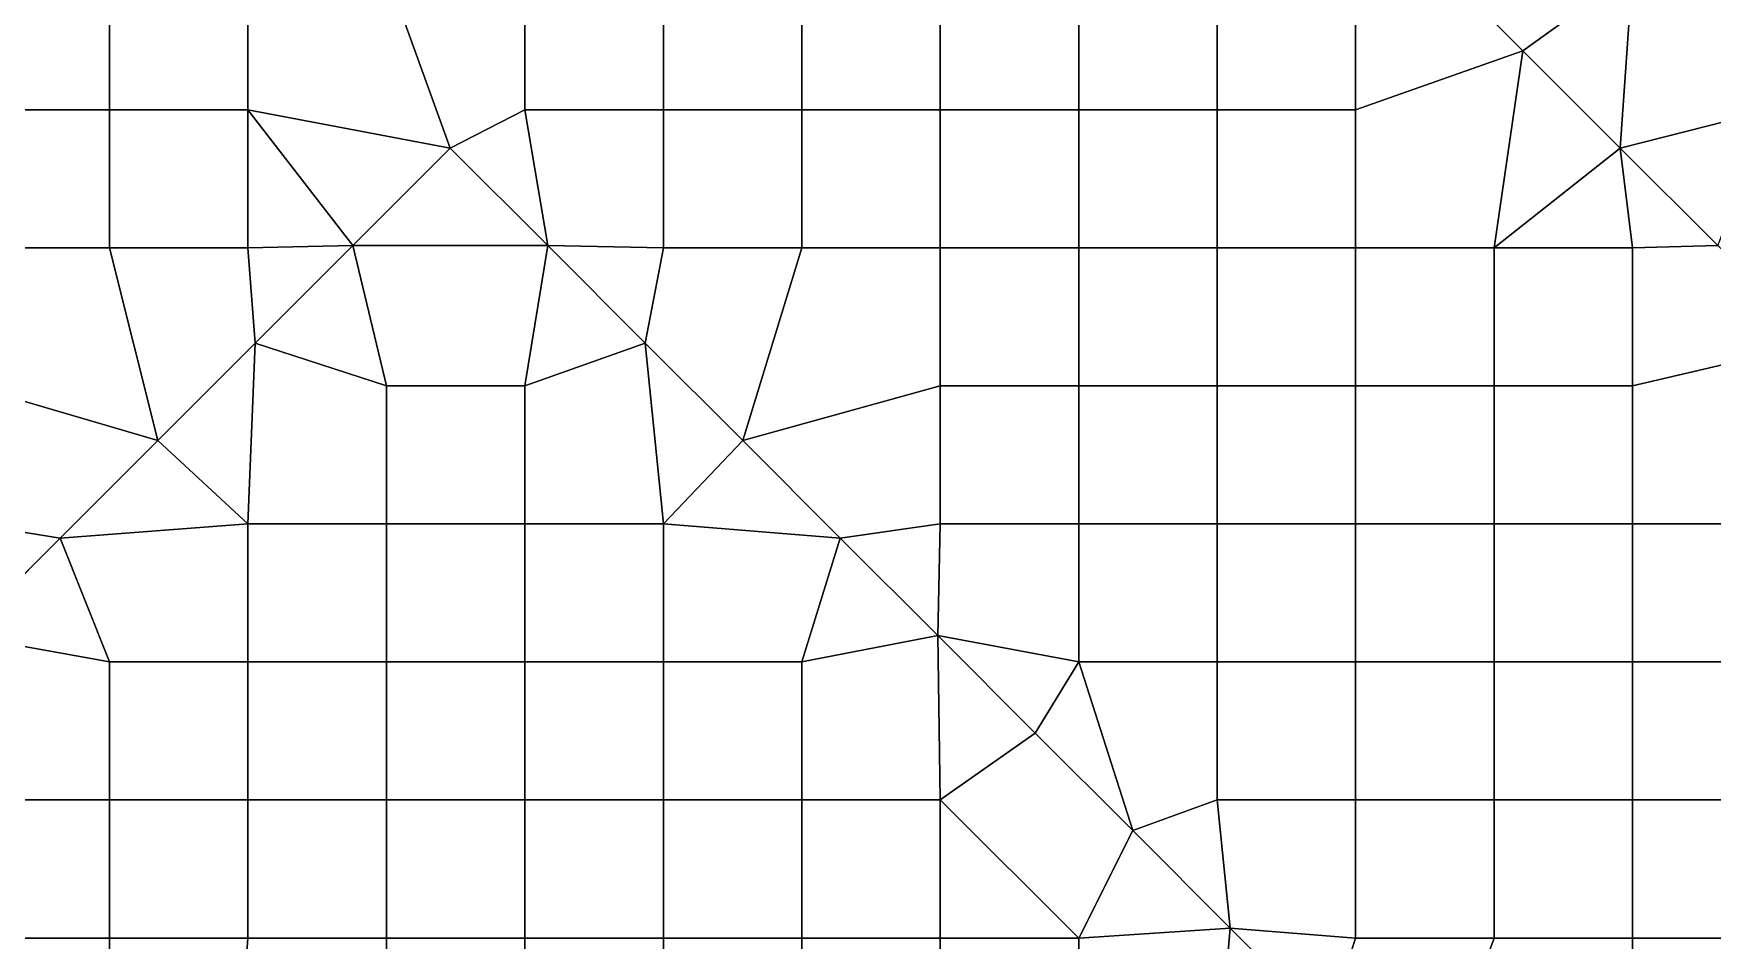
# Model space of a CAD drawing. Extents: x -13 to 39.3, y -26.5 to 20.6.
# Drawn here: x -0.68 to 5.41, y -4.99 to -1.71 of the extents above; entities that cross this region are included whole.
import ezdxf

# ---------------------------------------------------------------- set-up
doc = ezdxf.new("R2010")
doc.units = 0
doc.layers.add('BARS', color=1, linetype='CONTINUOUS')
doc.layers.add('FACES', color=5, linetype='CONTINUOUS')

msp = doc.modelspace()

# ---------------------------------------------------------------- linework, layer by layer
at = {"layer": 'BARS'}
for p, q in [((4.71777, -1.76777), (4.36421, -1.41421)), ((4.71777, -1.76777, 3.3), (4.36421, -1.41421, 3.3)), ((5.07132, -2.12132), (4.71777, -1.76777)), ((5.07132, -2.12132, 3.3), (4.71777, -1.76777, 3.3)), ((0.475126, -2.47487), (0.82868, -2.12132)), ((0.475126, -2.47487, 3.3), (0.82868, -2.12132, 3.3)), ((1.18223, -2.47487), (0.82868, -2.12132)), ((1.18223, -2.47487, 3.3), (0.82868, -2.12132, 3.3)), ((5.42487, -2.47487), (5.07132, -2.12132)), ((5.42487, -2.47487, 3.3), (5.07132, -2.12132, 3.3)), ((0.121573, -2.82843), (0.475126, -2.47487)), ((0.121573, -2.82843, 3.3), (0.475126, -2.47487, 3.3)), ((1.53579, -2.82843), (1.18223, -2.47487)), ((1.53579, -2.82843, 3.3), (1.18223, -2.47487, 3.3)), ((-0.23198, -3.18198), (0.121573, -2.82843)), ((-0.23198, -3.18198, 3.3), (0.121573, -2.82843, 3.3)), ((1.88934, -3.18198), (1.53579, -2.82843)), ((1.88934, -3.18198, 3.3), (1.53579, -2.82843, 3.3)), ((-0.585534, -3.53553), (-0.23198, -3.18198)), ((-0.585534, -3.53553, 3.3), (-0.23198, -3.18198, 3.3)), ((2.24289, -3.53553), (1.88934, -3.18198)), ((2.24289, -3.53553, 3.3), (1.88934, -3.18198, 3.3)), ((-0.939087, -3.88909), (-0.585534, -3.53553)), ((-0.939087, -3.88909, 3.3), (-0.585534, -3.53553, 3.3)), ((2.59645, -3.88909), (2.24289, -3.53553)), ((2.59645, -3.88909, 3.3), (2.24289, -3.53553, 3.3)), ((2.95, -4.24264), (2.59645, -3.88909)), ((2.95, -4.24264, 3.3), (2.59645, -3.88909, 3.3)), ((3.30355, -4.59619), (2.95, -4.24264)), ((3.30355, -4.59619, 3.3), (2.95, -4.24264, 3.3)), ((3.65711, -4.94975), (3.30355, -4.59619)), ((3.65711, -4.94975, 3.3), (3.30355, -4.59619, 3.3)), ((4.01066, -5.3033), (3.65711, -4.94975)), ((4.01066, -5.3033, 3.3), (3.65711, -4.94975, 3.3))]:
    msp.add_line(p, q, dxfattribs=at)
at = {"layer": 'FACES'}
for points in [[(5.11618, -1.48113), (4.61407, -0.980422), (4.36421, -1.41421), (4.71777, -1.76777)], [(5.11618, -1.48113, 3.3), (4.61407, -0.980422, 3.3), (4.36421, -1.41421, 3.3), (4.71777, -1.76777, 3.3)], [(4.71777, -1.76777), (4.36421, -1.41421), (4.11196, -1.48113), (4.11196, -1.98184)], [(4.71777, -1.76777, 3.3), (4.36421, -1.41421, 3.3), (4.11196, -1.48113, 3.3), (4.11196, -1.98184, 3.3)], [(4.71777, -1.76777, 0.66), (4.71777, -1.76777), (4.36421, -1.41421), (4.36421, -1.41421, 0.66)], [(4.71777, -1.76777, 1.32), (4.71777, -1.76777, 0.66), (4.36421, -1.41421, 0.66), (4.36421, -1.41421, 1.32)], [(4.71777, -1.76777, 1.98), (4.71777, -1.76777, 1.32), (4.36421, -1.41421, 1.32), (4.36421, -1.41421, 1.98)], [(4.71777, -1.76777, 2.64), (4.71777, -1.76777, 1.98), (4.36421, -1.41421, 1.98), (4.36421, -1.41421, 2.64)], [(4.71777, -1.76777, 2.64), (4.36421, -1.41421, 2.64), (4.36421, -1.41421, 3.3), (4.71777, -1.76777, 3.3)], [(-0.407065, -1.48113), (-0.909178, -1.48113), (-0.909178, -1.98184), (-0.407065, -1.98184)], [(-0.407065, -1.48113, 3.3), (-0.909178, -1.48113, 3.3), (-0.909178, -1.98184, 3.3), (-0.407065, -1.98184, 3.3)], [(0.095049, -1.48113), (-0.407065, -1.48113), (-0.407065, -1.98184), (0.095049, -1.98184)], [(0.095049, -1.48113, 3.3), (-0.407065, -1.48113, 3.3), (-0.407065, -1.98184, 3.3), (0.095049, -1.98184, 3.3)], [(0.597162, -1.48113), (0.095049, -1.48113), (0.095049, -1.98184), (0.82868, -2.12132)], [(0.597162, -1.48113, 3.3), (0.095049, -1.48113, 3.3), (0.095049, -1.98184, 3.3), (0.82868, -2.12132, 3.3)], [(1.09928, -1.48113), (0.597162, -1.48113), (0.82868, -2.12132), (1.09928, -1.98184)], [(1.09928, -1.48113, 3.3), (0.597162, -1.48113, 3.3), (0.82868, -2.12132, 3.3), (1.09928, -1.98184, 3.3)], [(1.60139, -1.48113), (1.09928, -1.48113), (1.09928, -1.98184), (1.60139, -1.98184)], [(1.60139, -1.48113, 3.3), (1.09928, -1.48113, 3.3), (1.09928, -1.98184, 3.3), (1.60139, -1.98184, 3.3)], [(2.1035, -1.48113), (1.60139, -1.48113), (1.60139, -1.98184), (2.1035, -1.98184)], [(2.1035, -1.48113, 3.3), (1.60139, -1.48113, 3.3), (1.60139, -1.98184, 3.3), (2.1035, -1.98184, 3.3)], [(2.60562, -1.48113), (2.1035, -1.48113), (2.1035, -1.98184), (2.60562, -1.98184)], [(2.60562, -1.48113, 3.3), (2.1035, -1.48113, 3.3), (2.1035, -1.98184, 3.3), (2.60562, -1.98184, 3.3)], [(3.10773, -1.48113), (2.60562, -1.48113), (2.60562, -1.98184), (3.10773, -1.98184)], [(3.10773, -1.48113, 3.3), (2.60562, -1.48113, 3.3), (2.60562, -1.98184, 3.3), (3.10773, -1.98184, 3.3)], [(3.60984, -1.48113), (3.10773, -1.48113), (3.10773, -1.98184), (3.60984, -1.98184)], [(3.60984, -1.48113, 3.3), (3.10773, -1.48113, 3.3), (3.10773, -1.98184, 3.3), (3.60984, -1.98184, 3.3)], [(4.11196, -1.48113), (3.60984, -1.48113), (3.60984, -1.98184), (4.11196, -1.98184)], [(4.11196, -1.48113, 3.3), (3.60984, -1.48113, 3.3), (3.60984, -1.98184, 3.3), (4.11196, -1.98184, 3.3)], [(5.07132, -2.12132), (5.11618, -1.48113), (4.71777, -1.76777)], [(5.07132, -2.12132, 3.3), (5.11618, -1.48113, 3.3), (4.71777, -1.76777, 3.3)], [(5.6183, -1.98184), (5.6183, -1.48113), (5.11618, -1.48113), (5.07132, -2.12132)], [(5.6183, -1.98184, 3.3), (5.6183, -1.48113, 3.3), (5.11618, -1.48113, 3.3), (5.07132, -2.12132, 3.3)], [(4.61407, -2.48254), (4.71777, -1.76777), (4.11196, -1.98184), (4.11196, -2.48254)], [(4.61407, -2.48254, 3.3), (4.71777, -1.76777, 3.3), (4.11196, -1.98184, 3.3), (4.11196, -2.48254, 3.3)], [(5.07132, -2.12132), (4.71777, -1.76777), (4.61407, -2.48254)], [(5.07132, -2.12132, 3.3), (4.71777, -1.76777, 3.3), (4.61407, -2.48254, 3.3)], [(5.07132, -2.12132, 0.66), (5.07132, -2.12132), (4.71777, -1.76777), (4.71777, -1.76777, 0.66)], [(5.07132, -2.12132, 1.32), (5.07132, -2.12132, 0.66), (4.71777, -1.76777, 0.66), (4.71777, -1.76777, 1.32)], [(5.07132, -2.12132, 1.98), (5.07132, -2.12132, 1.32), (4.71777, -1.76777, 1.32), (4.71777, -1.76777, 1.98)], [(5.07132, -2.12132, 2.64), (5.07132, -2.12132, 1.98), (4.71777, -1.76777, 1.98), (4.71777, -1.76777, 2.64)], [(5.07132, -2.12132, 2.64), (4.71777, -1.76777, 2.64), (4.71777, -1.76777, 3.3), (5.07132, -2.12132, 3.3)], [(-0.407065, -1.98184), (-0.909178, -1.98184), (-0.909178, -2.48254), (-0.407065, -2.48254)], [(-0.407065, -1.98184, 3.3), (-0.909178, -1.98184, 3.3), (-0.909178, -2.48254, 3.3), (-0.407065, -2.48254, 3.3)], [(0.095049, -1.98184), (-0.407065, -1.98184), (-0.407065, -2.48254), (0.095049, -2.48254)], [(0.095049, -1.98184, 3.3), (-0.407065, -1.98184, 3.3), (-0.407065, -2.48254, 3.3), (0.095049, -2.48254, 3.3)], [(0.82868, -2.12132), (0.095049, -1.98184), (0.475126, -2.47487)], [(0.475126, -2.47487), (0.095049, -1.98184), (0.095049, -2.48254)], [(0.82868, -2.12132, 3.3), (0.095049, -1.98184, 3.3), (0.475126, -2.47487, 3.3)], [(0.475126, -2.47487, 3.3), (0.095049, -1.98184, 3.3), (0.095049, -2.48254, 3.3)], [(1.09928, -1.98184), (0.82868, -2.12132), (1.18223, -2.47487)], [(1.09928, -1.98184, 3.3), (0.82868, -2.12132, 3.3), (1.18223, -2.47487, 3.3)], [(1.60139, -1.98184), (1.09928, -1.98184), (1.18223, -2.47487), (1.60139, -2.48254)], [(1.60139, -1.98184, 3.3), (1.09928, -1.98184, 3.3), (1.18223, -2.47487, 3.3), (1.60139, -2.48254, 3.3)], [(2.1035, -1.98184), (1.60139, -1.98184), (1.60139, -2.48254), (2.1035, -2.48254)], [(2.1035, -1.98184, 3.3), (1.60139, -1.98184, 3.3), (1.60139, -2.48254, 3.3), (2.1035, -2.48254, 3.3)], [(2.60562, -1.98184), (2.1035, -1.98184), (2.1035, -2.48254), (2.60562, -2.48254)], [(2.60562, -1.98184, 3.3), (2.1035, -1.98184, 3.3), (2.1035, -2.48254, 3.3), (2.60562, -2.48254, 3.3)], [(3.10773, -1.98184), (2.60562, -1.98184), (2.60562, -2.48254), (3.10773, -2.48254)], [(3.10773, -1.98184, 3.3), (2.60562, -1.98184, 3.3), (2.60562, -2.48254, 3.3), (3.10773, -2.48254, 3.3)], [(3.60984, -1.98184), (3.10773, -1.98184), (3.10773, -2.48254), (3.60984, -2.48254)], [(3.60984, -1.98184, 3.3), (3.10773, -1.98184, 3.3), (3.10773, -2.48254, 3.3), (3.60984, -2.48254, 3.3)], [(4.11196, -1.98184), (3.60984, -1.98184), (3.60984, -2.48254), (4.11196, -2.48254)], [(4.11196, -1.98184, 3.3), (3.60984, -1.98184, 3.3), (3.60984, -2.48254, 3.3), (4.11196, -2.48254, 3.3)], [(5.42487, -2.47487), (5.6183, -1.98184), (5.07132, -2.12132)], [(5.42487, -2.47487, 3.3), (5.6183, -1.98184, 3.3), (5.07132, -2.12132, 3.3)], [(1.18223, -2.47487), (0.82868, -2.12132), (0.475126, -2.47487)], [(0.475126, -2.47487), (0.475126, -2.47487, 0.66), (0.82868, -2.12132, 0.66), (0.82868, -2.12132)], [(0.82868, -2.12132, 0.66), (0.475126, -2.47487, 0.66), (0.475126, -2.47487, 1.32), (0.82868, -2.12132, 1.32)], [(0.82868, -2.12132, 1.32), (0.475126, -2.47487, 1.32), (0.475126, -2.47487, 1.98), (0.82868, -2.12132, 1.98)], [(0.82868, -2.12132, 1.98), (0.475126, -2.47487, 1.98), (0.475126, -2.47487, 2.64), (0.82868, -2.12132, 2.64)], [(0.82868, -2.12132, 2.64), (0.475126, -2.47487, 2.64), (0.475126, -2.47487, 3.3), (0.82868, -2.12132, 3.3)], [(1.18223, -2.47487, 3.3), (0.82868, -2.12132, 3.3), (0.475126, -2.47487, 3.3)], [(1.18223, -2.47487, 0.66), (1.18223, -2.47487), (0.82868, -2.12132), (0.82868, -2.12132, 0.66)], [(1.18223, -2.47487, 0.66), (0.82868, -2.12132, 0.66), (0.82868, -2.12132, 1.32), (1.18223, -2.47487, 1.32)], [(1.18223, -2.47487, 1.32), (0.82868, -2.12132, 1.32), (0.82868, -2.12132, 1.98), (1.18223, -2.47487, 1.98)], [(1.18223, -2.47487, 1.98), (0.82868, -2.12132, 1.98), (0.82868, -2.12132, 2.64), (1.18223, -2.47487, 2.64)], [(1.18223, -2.47487, 2.64), (0.82868, -2.12132, 2.64), (0.82868, -2.12132, 3.3), (1.18223, -2.47487, 3.3)], [(5.11618, -2.48254), (5.07132, -2.12132), (4.61407, -2.48254)], [(5.11618, -2.48254, 3.3), (5.07132, -2.12132, 3.3), (4.61407, -2.48254, 3.3)], [(5.42487, -2.47487), (5.07132, -2.12132), (5.11618, -2.48254)], [(5.42487, -2.47487, 0.66), (5.42487, -2.47487), (5.07132, -2.12132), (5.07132, -2.12132, 0.66)], [(5.42487, -2.47487, 0.66), (5.07132, -2.12132, 0.66), (5.07132, -2.12132, 1.32), (5.42487, -2.47487, 1.32)], [(5.42487, -2.47487, 1.32), (5.07132, -2.12132, 1.32), (5.07132, -2.12132, 1.98), (5.42487, -2.47487, 1.98)], [(5.42487, -2.47487, 1.98), (5.07132, -2.12132, 1.98), (5.07132, -2.12132, 2.64), (5.42487, -2.47487, 2.64)], [(5.42487, -2.47487, 2.64), (5.07132, -2.12132, 2.64), (5.07132, -2.12132, 3.3), (5.42487, -2.47487, 3.3)], [(5.42487, -2.47487, 3.3), (5.07132, -2.12132, 3.3), (5.11618, -2.48254, 3.3)], [(-0.407065, -2.48254), (-0.909178, -2.48254), (-0.909178, -2.98325), (-0.23198, -3.18198)], [(-0.407065, -2.48254, 3.3), (-0.909178, -2.48254, 3.3), (-0.909178, -2.98325, 3.3), (-0.23198, -3.18198, 3.3)], [(0.095049, -2.48254), (-0.407065, -2.48254), (-0.23198, -3.18198), (0.121573, -2.82843)], [(0.095049, -2.48254, 3.3), (-0.407065, -2.48254, 3.3), (-0.23198, -3.18198, 3.3), (0.121573, -2.82843, 3.3)], [(0.475126, -2.47487), (0.095049, -2.48254), (0.121573, -2.82843)], [(0.475126, -2.47487, 3.3), (0.095049, -2.48254, 3.3), (0.121573, -2.82843, 3.3)], [(0.597162, -2.98325), (0.475126, -2.47487), (0.121573, -2.82843)], [(0.121573, -2.82843), (0.121573, -2.82843, 0.66), (0.475126, -2.47487, 0.66), (0.475126, -2.47487)], [(0.475126, -2.47487, 0.66), (0.121573, -2.82843, 0.66), (0.121573, -2.82843, 1.32), (0.475126, -2.47487, 1.32)], [(0.475126, -2.47487, 1.32), (0.121573, -2.82843, 1.32), (0.121573, -2.82843, 1.98), (0.475126, -2.47487, 1.98)], [(0.475126, -2.47487, 1.98), (0.121573, -2.82843, 1.98), (0.121573, -2.82843, 2.64), (0.475126, -2.47487, 2.64)], [(0.475126, -2.47487, 2.64), (0.121573, -2.82843, 2.64), (0.121573, -2.82843, 3.3), (0.475126, -2.47487, 3.3)], [(0.597162, -2.98325, 3.3), (0.475126, -2.47487, 3.3), (0.121573, -2.82843, 3.3)], [(1.18223, -2.47487), (0.475126, -2.47487), (0.597162, -2.98325), (1.09928, -2.98325)], [(1.18223, -2.47487, 3.3), (0.475126, -2.47487, 3.3), (0.597162, -2.98325, 3.3), (1.09928, -2.98325, 3.3)], [(1.53579, -2.82843), (1.18223, -2.47487), (1.09928, -2.98325)], [(1.53579, -2.82843, 3.3), (1.18223, -2.47487, 3.3), (1.09928, -2.98325, 3.3)], [(1.60139, -2.48254), (1.18223, -2.47487), (1.53579, -2.82843)], [(1.53579, -2.82843, 0.66), (1.53579, -2.82843), (1.18223, -2.47487), (1.18223, -2.47487, 0.66)], [(1.53579, -2.82843, 0.66), (1.18223, -2.47487, 0.66), (1.18223, -2.47487, 1.32), (1.53579, -2.82843, 1.32)], [(1.53579, -2.82843, 1.32), (1.18223, -2.47487, 1.32), (1.18223, -2.47487, 1.98), (1.53579, -2.82843, 1.98)], [(1.53579, -2.82843, 1.98), (1.18223, -2.47487, 1.98), (1.18223, -2.47487, 2.64), (1.53579, -2.82843, 2.64)], [(1.53579, -2.82843, 2.64), (1.18223, -2.47487, 2.64), (1.18223, -2.47487, 3.3), (1.53579, -2.82843, 3.3)], [(1.60139, -2.48254, 3.3), (1.18223, -2.47487, 3.3), (1.53579, -2.82843, 3.3)], [(2.1035, -2.48254), (1.60139, -2.48254), (1.53579, -2.82843), (1.88934, -3.18198)], [(2.1035, -2.48254, 3.3), (1.60139, -2.48254, 3.3), (1.53579, -2.82843, 3.3), (1.88934, -3.18198, 3.3)], [(2.60562, -2.48254), (2.1035, -2.48254), (1.88934, -3.18198), (2.60562, -2.98325)], [(2.60562, -2.48254, 3.3), (2.1035, -2.48254, 3.3), (1.88934, -3.18198, 3.3), (2.60562, -2.98325, 3.3)], [(3.10773, -2.48254), (2.60562, -2.48254), (2.60562, -2.98325), (3.10773, -2.98325)], [(3.10773, -2.48254, 3.3), (2.60562, -2.48254, 3.3), (2.60562, -2.98325, 3.3), (3.10773, -2.98325, 3.3)], [(3.60984, -2.48254), (3.10773, -2.48254), (3.10773, -2.98325), (3.60984, -2.98325)], [(3.60984, -2.48254, 3.3), (3.10773, -2.48254, 3.3), (3.10773, -2.98325, 3.3), (3.60984, -2.98325, 3.3)], [(4.11196, -2.48254), (3.60984, -2.48254), (3.60984, -2.98325), (4.11196, -2.98325)], [(4.11196, -2.48254, 3.3), (3.60984, -2.48254, 3.3), (3.60984, -2.98325, 3.3), (4.11196, -2.98325, 3.3)], [(4.61407, -2.48254), (4.11196, -2.48254), (4.11196, -2.98325), (4.61407, -2.98325)], [(4.61407, -2.48254, 3.3), (4.11196, -2.48254, 3.3), (4.11196, -2.98325, 3.3), (4.61407, -2.98325, 3.3)], [(5.11618, -2.48254), (4.61407, -2.48254), (4.61407, -2.98325), (5.11618, -2.98325)], [(5.11618, -2.48254, 3.3), (4.61407, -2.48254, 3.3), (4.61407, -2.98325, 3.3), (5.11618, -2.98325, 3.3)], [(5.77843, -2.82843), (5.42487, -2.47487), (5.11618, -2.48254), (5.11618, -2.98325)], [(5.77843, -2.82843, 3.3), (5.42487, -2.47487, 3.3), (5.11618, -2.48254, 3.3), (5.11618, -2.98325, 3.3)], [(0.095049, -3.48396), (0.121573, -2.82843), (-0.23198, -3.18198)], [(-0.23198, -3.18198), (-0.23198, -3.18198, 0.66), (0.121573, -2.82843, 0.66), (0.121573, -2.82843)], [(0.121573, -2.82843, 0.66), (-0.23198, -3.18198, 0.66), (-0.23198, -3.18198, 1.32), (0.121573, -2.82843, 1.32)], [(0.121573, -2.82843, 1.32), (-0.23198, -3.18198, 1.32), (-0.23198, -3.18198, 1.98), (0.121573, -2.82843, 1.98)], [(0.121573, -2.82843, 1.98), (-0.23198, -3.18198, 1.98), (-0.23198, -3.18198, 2.64), (0.121573, -2.82843, 2.64)], [(0.121573, -2.82843, 2.64), (-0.23198, -3.18198, 2.64), (-0.23198, -3.18198, 3.3), (0.121573, -2.82843, 3.3)], [(0.095049, -3.48396, 3.3), (0.121573, -2.82843, 3.3), (-0.23198, -3.18198, 3.3)], [(0.597162, -2.98325), (0.121573, -2.82843), (0.095049, -3.48396), (0.597162, -3.48396)], [(0.597162, -2.98325, 3.3), (0.121573, -2.82843, 3.3), (0.095049, -3.48396, 3.3), (0.597162, -3.48396, 3.3)], [(1.60139, -3.48396), (1.53579, -2.82843), (1.09928, -2.98325), (1.09928, -3.48396)], [(1.60139, -3.48396, 3.3), (1.53579, -2.82843, 3.3), (1.09928, -2.98325, 3.3), (1.09928, -3.48396, 3.3)], [(1.88934, -3.18198), (1.53579, -2.82843), (1.60139, -3.48396)], [(1.88934, -3.18198, 0.66), (1.88934, -3.18198), (1.53579, -2.82843), (1.53579, -2.82843, 0.66)], [(1.88934, -3.18198, 0.66), (1.53579, -2.82843, 0.66), (1.53579, -2.82843, 1.32), (1.88934, -3.18198, 1.32)], [(1.88934, -3.18198, 1.32), (1.53579, -2.82843, 1.32), (1.53579, -2.82843, 1.98), (1.88934, -3.18198, 1.98)], [(1.88934, -3.18198, 1.98), (1.53579, -2.82843, 1.98), (1.53579, -2.82843, 2.64), (1.88934, -3.18198, 2.64)], [(1.88934, -3.18198, 2.64), (1.53579, -2.82843, 2.64), (1.53579, -2.82843, 3.3), (1.88934, -3.18198, 3.3)], [(1.88934, -3.18198, 3.3), (1.53579, -2.82843, 3.3), (1.60139, -3.48396, 3.3)], [(5.6183, -3.48396), (5.77843, -2.82843), (5.11618, -2.98325), (5.11618, -3.48396)], [(5.6183, -3.48396, 3.3), (5.77843, -2.82843, 3.3), (5.11618, -2.98325, 3.3), (5.11618, -3.48396, 3.3)], [(-0.23198, -3.18198), (-0.909178, -2.98325), (-0.909178, -3.48396), (-0.585534, -3.53553)], [(-0.23198, -3.18198, 3.3), (-0.909178, -2.98325, 3.3), (-0.909178, -3.48396, 3.3), (-0.585534, -3.53553, 3.3)], [(1.09928, -2.98325), (0.597162, -2.98325), (0.597162, -3.48396), (1.09928, -3.48396)], [(1.09928, -2.98325, 3.3), (0.597162, -2.98325, 3.3), (0.597162, -3.48396, 3.3), (1.09928, -3.48396, 3.3)], [(2.60562, -3.48396), (2.60562, -2.98325), (1.88934, -3.18198), (2.24289, -3.53553)], [(2.60562, -3.48396, 3.3), (2.60562, -2.98325, 3.3), (1.88934, -3.18198, 3.3), (2.24289, -3.53553, 3.3)], [(3.10773, -2.98325), (2.60562, -2.98325), (2.60562, -3.48396), (3.10773, -3.48396)], [(3.10773, -2.98325, 3.3), (2.60562, -2.98325, 3.3), (2.60562, -3.48396, 3.3), (3.10773, -3.48396, 3.3)], [(3.60984, -2.98325), (3.10773, -2.98325), (3.10773, -3.48396), (3.60984, -3.48396)], [(3.60984, -2.98325, 3.3), (3.10773, -2.98325, 3.3), (3.10773, -3.48396, 3.3), (3.60984, -3.48396, 3.3)], [(4.11196, -2.98325), (3.60984, -2.98325), (3.60984, -3.48396), (4.11196, -3.48396)], [(4.11196, -2.98325, 3.3), (3.60984, -2.98325, 3.3), (3.60984, -3.48396, 3.3), (4.11196, -3.48396, 3.3)], [(4.61407, -2.98325), (4.11196, -2.98325), (4.11196, -3.48396), (4.61407, -3.48396)], [(4.61407, -2.98325, 3.3), (4.11196, -2.98325, 3.3), (4.11196, -3.48396, 3.3), (4.61407, -3.48396, 3.3)], [(5.11618, -2.98325), (4.61407, -2.98325), (4.61407, -3.48396), (5.11618, -3.48396)], [(5.11618, -2.98325, 3.3), (4.61407, -2.98325, 3.3), (4.61407, -3.48396, 3.3), (5.11618, -3.48396, 3.3)], [(0.095049, -3.48396), (-0.23198, -3.18198), (-0.585534, -3.53553)], [(-0.585534, -3.53553), (-0.585534, -3.53553, 0.66), (-0.23198, -3.18198, 0.66), (-0.23198, -3.18198)], [(-0.23198, -3.18198, 0.66), (-0.585534, -3.53553, 0.66), (-0.585534, -3.53553, 1.32), (-0.23198, -3.18198, 1.32)], [(-0.23198, -3.18198, 1.32), (-0.585534, -3.53553, 1.32), (-0.585534, -3.53553, 1.98), (-0.23198, -3.18198, 1.98)], [(-0.23198, -3.18198, 1.98), (-0.585534, -3.53553, 1.98), (-0.585534, -3.53553, 2.64), (-0.23198, -3.18198, 2.64)], [(-0.23198, -3.18198, 2.64), (-0.585534, -3.53553, 2.64), (-0.585534, -3.53553, 3.3), (-0.23198, -3.18198, 3.3)], [(0.095049, -3.48396, 3.3), (-0.23198, -3.18198, 3.3), (-0.585534, -3.53553, 3.3)], [(2.24289, -3.53553), (1.88934, -3.18198), (1.60139, -3.48396)], [(2.24289, -3.53553, 3.3), (1.88934, -3.18198, 3.3), (1.60139, -3.48396, 3.3)], [(2.24289, -3.53553, 0.66), (2.24289, -3.53553), (1.88934, -3.18198), (1.88934, -3.18198, 0.66)], [(2.24289, -3.53553, 0.66), (1.88934, -3.18198, 0.66), (1.88934, -3.18198, 1.32), (2.24289, -3.53553, 1.32)], [(2.24289, -3.53553, 1.32), (1.88934, -3.18198, 1.32), (1.88934, -3.18198, 1.98), (2.24289, -3.53553, 1.98)], [(2.24289, -3.53553, 1.98), (1.88934, -3.18198, 1.98), (1.88934, -3.18198, 2.64), (2.24289, -3.53553, 2.64)], [(2.24289, -3.53553, 2.64), (1.88934, -3.18198, 2.64), (1.88934, -3.18198, 3.3), (2.24289, -3.53553, 3.3)], [(-0.585534, -3.53553), (-0.909178, -3.48396), (-0.939087, -3.88909)], [(-0.585534, -3.53553, 3.3), (-0.909178, -3.48396, 3.3), (-0.939087, -3.88909, 3.3)], [(0.095049, -3.48396), (-0.585534, -3.53553), (-0.407065, -3.98467), (0.095049, -3.98467)], [(0.095049, -3.48396, 3.3), (-0.585534, -3.53553, 3.3), (-0.407065, -3.98467, 3.3), (0.095049, -3.98467, 3.3)], [(0.597162, -3.48396), (0.095049, -3.48396), (0.095049, -3.98467), (0.597162, -3.98467)], [(0.597162, -3.48396, 3.3), (0.095049, -3.48396, 3.3), (0.095049, -3.98467, 3.3), (0.597162, -3.98467, 3.3)], [(1.09928, -3.48396), (0.597162, -3.48396), (0.597162, -3.98467), (1.09928, -3.98467)], [(1.09928, -3.48396, 3.3), (0.597162, -3.48396, 3.3), (0.597162, -3.98467, 3.3), (1.09928, -3.98467, 3.3)], [(1.60139, -3.48396), (1.09928, -3.48396), (1.09928, -3.98467), (1.60139, -3.98467)], [(1.60139, -3.48396, 3.3), (1.09928, -3.48396, 3.3), (1.09928, -3.98467, 3.3), (1.60139, -3.98467, 3.3)], [(2.24289, -3.53553), (1.60139, -3.48396), (1.60139, -3.98467), (2.1035, -3.98467)], [(2.24289, -3.53553, 3.3), (1.60139, -3.48396, 3.3), (1.60139, -3.98467, 3.3), (2.1035, -3.98467, 3.3)], [(2.60562, -3.48396), (2.24289, -3.53553), (2.59645, -3.88909)], [(2.60562, -3.48396, 3.3), (2.24289, -3.53553, 3.3), (2.59645, -3.88909, 3.3)], [(3.10773, -3.48396), (2.60562, -3.48396), (2.59645, -3.88909), (3.10773, -3.98467)], [(3.10773, -3.48396, 3.3), (2.60562, -3.48396, 3.3), (2.59645, -3.88909, 3.3), (3.10773, -3.98467, 3.3)], [(3.60984, -3.48396), (3.10773, -3.48396), (3.10773, -3.98467), (3.60984, -3.98467)], [(3.60984, -3.48396, 3.3), (3.10773, -3.48396, 3.3), (3.10773, -3.98467, 3.3), (3.60984, -3.98467, 3.3)], [(4.11196, -3.48396), (3.60984, -3.48396), (3.60984, -3.98467), (4.11196, -3.98467)], [(4.11196, -3.48396, 3.3), (3.60984, -3.48396, 3.3), (3.60984, -3.98467, 3.3), (4.11196, -3.98467, 3.3)], [(4.61407, -3.48396), (4.11196, -3.48396), (4.11196, -3.98467), (4.61407, -3.98467)], [(4.61407, -3.48396, 3.3), (4.11196, -3.48396, 3.3), (4.11196, -3.98467, 3.3), (4.61407, -3.98467, 3.3)], [(5.11618, -3.48396), (4.61407, -3.48396), (4.61407, -3.98467), (5.11618, -3.98467)], [(5.11618, -3.48396, 3.3), (4.61407, -3.48396, 3.3), (4.61407, -3.98467, 3.3), (5.11618, -3.98467, 3.3)], [(5.6183, -3.48396), (5.11618, -3.48396), (5.11618, -3.98467), (5.6183, -3.98467)], [(5.6183, -3.48396, 3.3), (5.11618, -3.48396, 3.3), (5.11618, -3.98467, 3.3), (5.6183, -3.98467, 3.3)], [(-0.407065, -3.98467), (-0.585534, -3.53553), (-0.939087, -3.88909)], [(-0.939087, -3.88909), (-0.939087, -3.88909, 0.66), (-0.585534, -3.53553, 0.66), (-0.585534, -3.53553)], [(-0.585534, -3.53553, 0.66), (-0.939087, -3.88909, 0.66), (-0.939087, -3.88909, 1.32), (-0.585534, -3.53553, 1.32)], [(-0.585534, -3.53553, 1.32), (-0.939087, -3.88909, 1.32), (-0.939087, -3.88909, 1.98), (-0.585534, -3.53553, 1.98)], [(-0.585534, -3.53553, 1.98), (-0.939087, -3.88909, 1.98), (-0.939087, -3.88909, 2.64), (-0.585534, -3.53553, 2.64)], [(-0.585534, -3.53553, 2.64), (-0.939087, -3.88909, 2.64), (-0.939087, -3.88909, 3.3), (-0.585534, -3.53553, 3.3)], [(-0.407065, -3.98467, 3.3), (-0.585534, -3.53553, 3.3), (-0.939087, -3.88909, 3.3)], [(2.59645, -3.88909), (2.24289, -3.53553), (2.1035, -3.98467)], [(2.59645, -3.88909, 3.3), (2.24289, -3.53553, 3.3), (2.1035, -3.98467, 3.3)], [(2.59645, -3.88909, 0.66), (2.59645, -3.88909), (2.24289, -3.53553), (2.24289, -3.53553, 0.66)], [(2.59645, -3.88909, 0.66), (2.24289, -3.53553, 0.66), (2.24289, -3.53553, 1.32), (2.59645, -3.88909, 1.32)], [(2.59645, -3.88909, 1.32), (2.24289, -3.53553, 1.32), (2.24289, -3.53553, 1.98), (2.59645, -3.88909, 1.98)], [(2.59645, -3.88909, 1.98), (2.24289, -3.53553, 1.98), (2.24289, -3.53553, 2.64), (2.59645, -3.88909, 2.64)], [(2.59645, -3.88909, 2.64), (2.24289, -3.53553, 2.64), (2.24289, -3.53553, 3.3), (2.59645, -3.88909, 3.3)], [(-0.407065, -3.98467), (-0.939087, -3.88909), (-0.909178, -4.48537), (-0.407065, -4.48537)], [(-0.407065, -3.98467, 3.3), (-0.939087, -3.88909, 3.3), (-0.909178, -4.48537, 3.3), (-0.407065, -4.48537, 3.3)], [(2.59645, -3.88909), (2.1035, -3.98467), (2.1035, -4.48537), (2.60562, -4.48537)], [(2.59645, -3.88909, 3.3), (2.1035, -3.98467, 3.3), (2.1035, -4.48537, 3.3), (2.60562, -4.48537, 3.3)], [(3.10773, -3.98467), (2.59645, -3.88909), (2.95, -4.24264)], [(2.95, -4.24264), (2.59645, -3.88909), (2.60562, -4.48537)], [(2.95, -4.24264, 0.66), (2.95, -4.24264), (2.59645, -3.88909), (2.59645, -3.88909, 0.66)], [(2.95, -4.24264, 0.66), (2.59645, -3.88909, 0.66), (2.59645, -3.88909, 1.32), (2.95, -4.24264, 1.32)], [(2.95, -4.24264, 1.32), (2.59645, -3.88909, 1.32), (2.59645, -3.88909, 1.98), (2.95, -4.24264, 1.98)], [(2.95, -4.24264, 1.98), (2.59645, -3.88909, 1.98), (2.59645, -3.88909, 2.64), (2.95, -4.24264, 2.64)], [(2.95, -4.24264, 2.64), (2.59645, -3.88909, 2.64), (2.59645, -3.88909, 3.3), (2.95, -4.24264, 3.3)], [(3.10773, -3.98467, 3.3), (2.59645, -3.88909, 3.3), (2.95, -4.24264, 3.3)], [(2.95, -4.24264, 3.3), (2.59645, -3.88909, 3.3), (2.60562, -4.48537, 3.3)], [(0.095049, -3.98467), (-0.407065, -3.98467), (-0.407065, -4.48537), (0.095049, -4.48537)], [(0.095049, -3.98467, 3.3), (-0.407065, -3.98467, 3.3), (-0.407065, -4.48537, 3.3), (0.095049, -4.48537, 3.3)], [(0.597162, -3.98467), (0.095049, -3.98467), (0.095049, -4.48537), (0.597162, -4.48537)], [(0.597162, -3.98467, 3.3), (0.095049, -3.98467, 3.3), (0.095049, -4.48537, 3.3), (0.597162, -4.48537, 3.3)], [(1.09928, -3.98467), (0.597162, -3.98467), (0.597162, -4.48537), (1.09928, -4.48537)], [(1.09928, -3.98467, 3.3), (0.597162, -3.98467, 3.3), (0.597162, -4.48537, 3.3), (1.09928, -4.48537, 3.3)], [(1.60139, -3.98467), (1.09928, -3.98467), (1.09928, -4.48537), (1.60139, -4.48537)], [(1.60139, -3.98467, 3.3), (1.09928, -3.98467, 3.3), (1.09928, -4.48537, 3.3), (1.60139, -4.48537, 3.3)], [(2.1035, -3.98467), (1.60139, -3.98467), (1.60139, -4.48537), (2.1035, -4.48537)], [(2.1035, -3.98467, 3.3), (1.60139, -3.98467, 3.3), (1.60139, -4.48537, 3.3), (2.1035, -4.48537, 3.3)], [(3.30355, -4.59619), (3.10773, -3.98467), (2.95, -4.24264)], [(3.30355, -4.59619, 3.3), (3.10773, -3.98467, 3.3), (2.95, -4.24264, 3.3)], [(3.60984, -4.48537), (3.60984, -3.98467), (3.10773, -3.98467), (3.30355, -4.59619)], [(3.60984, -4.48537, 3.3), (3.60984, -3.98467, 3.3), (3.10773, -3.98467, 3.3), (3.30355, -4.59619, 3.3)], [(4.11196, -3.98467), (3.60984, -3.98467), (3.60984, -4.48537), (4.11196, -4.48537)], [(4.11196, -3.98467, 3.3), (3.60984, -3.98467, 3.3), (3.60984, -4.48537, 3.3), (4.11196, -4.48537, 3.3)], [(4.61407, -3.98467), (4.11196, -3.98467), (4.11196, -4.48537), (4.61407, -4.48537)], [(4.61407, -3.98467, 3.3), (4.11196, -3.98467, 3.3), (4.11196, -4.48537, 3.3), (4.61407, -4.48537, 3.3)], [(5.11618, -3.98467), (4.61407, -3.98467), (4.61407, -4.48537), (5.11618, -4.48537)], [(5.11618, -3.98467, 3.3), (4.61407, -3.98467, 3.3), (4.61407, -4.48537, 3.3), (5.11618, -4.48537, 3.3)], [(5.6183, -3.98467), (5.11618, -3.98467), (5.11618, -4.48537), (5.6183, -4.48537)], [(5.6183, -3.98467, 3.3), (5.11618, -3.98467, 3.3), (5.11618, -4.48537, 3.3), (5.6183, -4.48537, 3.3)], [(3.30355, -4.59619), (2.95, -4.24264), (2.60562, -4.48537), (3.10773, -4.98608)], [(3.30355, -4.59619, 3.3), (2.95, -4.24264, 3.3), (2.60562, -4.48537, 3.3), (3.10773, -4.98608, 3.3)], [(3.30355, -4.59619, 0.66), (3.30355, -4.59619), (2.95, -4.24264), (2.95, -4.24264, 0.66)], [(3.30355, -4.59619, 0.66), (2.95, -4.24264, 0.66), (2.95, -4.24264, 1.32), (3.30355, -4.59619, 1.32)], [(3.30355, -4.59619, 1.32), (2.95, -4.24264, 1.32), (2.95, -4.24264, 1.98), (3.30355, -4.59619, 1.98)], [(3.30355, -4.59619, 1.98), (2.95, -4.24264, 1.98), (2.95, -4.24264, 2.64), (3.30355, -4.59619, 2.64)], [(3.30355, -4.59619, 2.64), (2.95, -4.24264, 2.64), (2.95, -4.24264, 3.3), (3.30355, -4.59619, 3.3)], [(-0.407065, -4.48537), (-0.909178, -4.48537), (-0.909178, -4.98608), (-0.407065, -4.98608)], [(-0.407065, -4.48537, 3.3), (-0.909178, -4.48537, 3.3), (-0.909178, -4.98608, 3.3), (-0.407065, -4.98608, 3.3)], [(0.095049, -4.48537), (-0.407065, -4.48537), (-0.407065, -4.98608), (0.095049, -4.98608)], [(0.095049, -4.48537, 3.3), (-0.407065, -4.48537, 3.3), (-0.407065, -4.98608, 3.3), (0.095049, -4.98608, 3.3)], [(0.597162, -4.48537), (0.095049, -4.48537), (0.095049, -4.98608), (0.597162, -4.98608)], [(0.597162, -4.48537, 3.3), (0.095049, -4.48537, 3.3), (0.095049, -4.98608, 3.3), (0.597162, -4.98608, 3.3)], [(1.09928, -4.48537), (0.597162, -4.48537), (0.597162, -4.98608), (1.09928, -4.98608)], [(1.09928, -4.48537, 3.3), (0.597162, -4.48537, 3.3), (0.597162, -4.98608, 3.3), (1.09928, -4.98608, 3.3)], [(1.60139, -4.48537), (1.09928, -4.48537), (1.09928, -4.98608), (1.60139, -4.98608)], [(1.60139, -4.48537, 3.3), (1.09928, -4.48537, 3.3), (1.09928, -4.98608, 3.3), (1.60139, -4.98608, 3.3)], [(2.1035, -4.48537), (1.60139, -4.48537), (1.60139, -4.98608), (2.1035, -4.98608)], [(2.1035, -4.48537, 3.3), (1.60139, -4.48537, 3.3), (1.60139, -4.98608, 3.3), (2.1035, -4.98608, 3.3)], [(2.60562, -4.48537), (2.1035, -4.48537), (2.1035, -4.98608), (2.60562, -4.98608)], [(2.60562, -4.48537, 3.3), (2.1035, -4.48537, 3.3), (2.1035, -4.98608, 3.3), (2.60562, -4.98608, 3.3)], [(3.10773, -4.98608), (2.60562, -4.48537), (2.60562, -4.98608)], [(3.10773, -4.98608, 3.3), (2.60562, -4.48537, 3.3), (2.60562, -4.98608, 3.3)], [(3.65711, -4.94975), (3.60984, -4.48537), (3.30355, -4.59619)], [(3.65711, -4.94975, 3.3), (3.60984, -4.48537, 3.3), (3.30355, -4.59619, 3.3)], [(4.11196, -4.98608), (4.11196, -4.48537), (3.60984, -4.48537), (3.65711, -4.94975)], [(4.11196, -4.98608, 3.3), (4.11196, -4.48537, 3.3), (3.60984, -4.48537, 3.3), (3.65711, -4.94975, 3.3)], [(4.61407, -4.48537), (4.11196, -4.48537), (4.11196, -4.98608), (4.61407, -4.98608)], [(4.61407, -4.48537, 3.3), (4.11196, -4.48537, 3.3), (4.11196, -4.98608, 3.3), (4.61407, -4.98608, 3.3)], [(5.11618, -4.48537), (4.61407, -4.48537), (4.61407, -4.98608), (5.11618, -4.98608)], [(5.11618, -4.48537, 3.3), (4.61407, -4.48537, 3.3), (4.61407, -4.98608, 3.3), (5.11618, -4.98608, 3.3)], [(5.6183, -4.48537), (5.11618, -4.48537), (5.11618, -4.98608), (5.6183, -4.98608)], [(5.6183, -4.48537, 3.3), (5.11618, -4.48537, 3.3), (5.11618, -4.98608, 3.3), (5.6183, -4.98608, 3.3)], [(3.65711, -4.94975), (3.30355, -4.59619), (3.10773, -4.98608)], [(3.65711, -4.94975, 3.3), (3.30355, -4.59619, 3.3), (3.10773, -4.98608, 3.3)], [(3.65711, -4.94975, 0.66), (3.65711, -4.94975), (3.30355, -4.59619), (3.30355, -4.59619, 0.66)], [(3.65711, -4.94975, 0.66), (3.30355, -4.59619, 0.66), (3.30355, -4.59619, 1.32), (3.65711, -4.94975, 1.32)], [(3.65711, -4.94975, 1.32), (3.30355, -4.59619, 1.32), (3.30355, -4.59619, 1.98), (3.65711, -4.94975, 1.98)], [(3.65711, -4.94975, 1.98), (3.30355, -4.59619, 1.98), (3.30355, -4.59619, 2.64), (3.65711, -4.94975, 2.64)], [(3.65711, -4.94975, 2.64), (3.30355, -4.59619, 2.64), (3.30355, -4.59619, 3.3), (3.65711, -4.94975, 3.3)], [(-0.407065, -4.98608), (-0.909178, -4.98608), (-0.909178, -5.48679), (-0.407065, -5.48679)], [(-0.407065, -4.98608, 3.3), (-0.909178, -4.98608, 3.3), (-0.909178, -5.48679, 3.3), (-0.407065, -5.48679, 3.3)], [(0.095049, -4.98608), (-0.407065, -4.98608), (-0.407065, -5.48679), (0.050862, -5.58614)], [(0.095049, -4.98608, 3.3), (-0.407065, -4.98608, 3.3), (-0.407065, -5.48679, 3.3), (0.050862, -5.58614, 3.3)], [(0.597162, -4.98608), (0.095049, -4.98608), (0.050862, -5.58614), (0.597162, -5.48679)], [(0.597162, -4.98608, 3.3), (0.095049, -4.98608, 3.3), (0.050862, -5.58614, 3.3), (0.597162, -5.48679, 3.3)], [(1.09928, -4.98608), (0.597162, -4.98608), (0.597162, -5.48679), (1.09928, -5.48679)], [(1.09928, -4.98608, 3.3), (0.597162, -4.98608, 3.3), (0.597162, -5.48679, 3.3), (1.09928, -5.48679, 3.3)], [(1.60139, -4.98608), (1.09928, -4.98608), (1.09928, -5.48679), (1.60139, -5.48679)], [(1.60139, -4.98608, 3.3), (1.09928, -4.98608, 3.3), (1.09928, -5.48679, 3.3), (1.60139, -5.48679, 3.3)], [(2.1035, -4.98608), (1.60139, -4.98608), (1.60139, -5.48679), (2.1035, -5.48679)], [(2.1035, -4.98608, 3.3), (1.60139, -4.98608, 3.3), (1.60139, -5.48679, 3.3), (2.1035, -5.48679, 3.3)], [(2.60562, -4.98608), (2.1035, -4.98608), (2.1035, -5.48679), (2.60562, -5.48679)], [(2.60562, -4.98608, 3.3), (2.1035, -4.98608, 3.3), (2.1035, -5.48679, 3.3), (2.60562, -5.48679, 3.3)], [(3.10773, -4.98608), (2.60562, -4.98608), (2.60562, -5.48679), (3.10773, -5.48679)], [(3.10773, -4.98608, 3.3), (2.60562, -4.98608, 3.3), (2.60562, -5.48679, 3.3), (3.10773, -5.48679, 3.3)], [(3.60984, -5.48679), (3.65711, -4.94975), (3.10773, -4.98608), (3.10773, -5.48679)], [(3.60984, -5.48679, 3.3), (3.65711, -4.94975, 3.3), (3.10773, -4.98608, 3.3), (3.10773, -5.48679, 3.3)], [(4.01066, -5.3033), (3.65711, -4.94975), (3.60984, -5.48679)], [(4.01066, -5.3033, 3.3), (3.65711, -4.94975, 3.3), (3.60984, -5.48679, 3.3)], [(4.11196, -4.98608), (3.65711, -4.94975), (4.01066, -5.3033)], [(4.01066, -5.3033, 0.66), (4.01066, -5.3033), (3.65711, -4.94975), (3.65711, -4.94975, 0.66)], [(4.01066, -5.3033, 0.66), (3.65711, -4.94975, 0.66), (3.65711, -4.94975, 1.32), (4.01066, -5.3033, 1.32)], [(4.01066, -5.3033, 1.32), (3.65711, -4.94975, 1.32), (3.65711, -4.94975, 1.98), (4.01066, -5.3033, 1.98)], [(4.01066, -5.3033, 1.98), (3.65711, -4.94975, 1.98), (3.65711, -4.94975, 2.64), (4.01066, -5.3033, 2.64)], [(4.01066, -5.3033, 2.64), (3.65711, -4.94975, 2.64), (3.65711, -4.94975, 3.3), (4.01066, -5.3033, 3.3)], [(4.11196, -4.98608, 3.3), (3.65711, -4.94975, 3.3), (4.01066, -5.3033, 3.3)], [(4.61407, -4.98608), (4.11196, -4.98608), (4.01066, -5.3033), (4.36421, -5.65685)], [(4.61407, -4.98608, 3.3), (4.11196, -4.98608, 3.3), (4.01066, -5.3033, 3.3), (4.36421, -5.65685, 3.3)], [(5.11618, -4.98608), (4.61407, -4.98608), (4.36421, -5.65685), (5.11618, -5.48679)], [(5.11618, -4.98608, 3.3), (4.61407, -4.98608, 3.3), (4.36421, -5.65685, 3.3), (5.11618, -5.48679, 3.3)], [(5.6183, -4.98608), (5.11618, -4.98608), (5.11618, -5.48679), (5.6183, -5.48679)], [(5.6183, -4.98608, 3.3), (5.11618, -4.98608, 3.3), (5.11618, -5.48679, 3.3), (5.6183, -5.48679, 3.3)]]:
    msp.add_3dface(points, dxfattribs=at)

doc.saveas('drawing.dxf')
